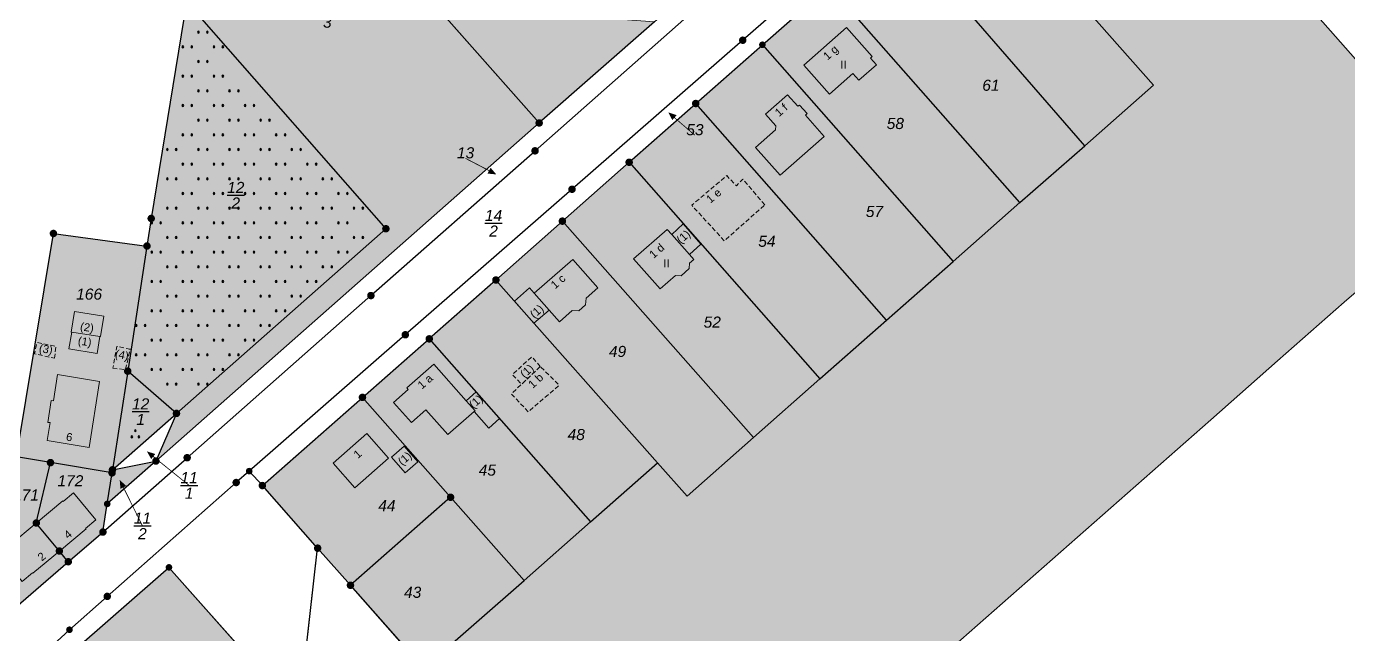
# Model space of a CAD drawing. Header units: metres. Extents: x 361930 to 363047, y 5819267 to 5821471.
# Drawn here: x 362357.3 to 362654.8, y 5820313.4 to 5820450.3 of the extents above; entities that cross this region are included whole.
import ezdxf
from ezdxf.enums import TextEntityAlignment as Align

# ---------------------------------------------------------------- set-up
doc = ezdxf.new("R2010")
doc.units = ezdxf.units.M
doc.linetypes.add('AX_Gebaeude_2031', pattern=[1.5, 1, -0.5])
doc.layers.add('03-Kataster', color=2, linetype='Continuous')
for name, color, linetype, plot in [('AP_Grenzpunkt', 7, 'Continuous', False), ('AP_LPO', 7, 'Continuous', False), ('AP_PPO', 7, 'Continuous', False), ('AP_PTO', 7, 'Continuous', False), ('AX_Festlegung', 7, 'Continuous', False), ('AX_Gebaeude_Schraffur', 7, 'Continuous', False), ('AX_Gebaeude_Umgrenzung', 7, 'Continuous', False), ('AX_Nutzung_Schraffur', 7, 'Continuous', False), ('AX_Nutzung_Umgrenzung', 7, 'Continuous', False)]:
    doc.layers.add(name, color=color, linetype=linetype, plot=plot)
doc.styles.add('AX_4070', font='arial.ttf', dxfattribs={"height": 1.8})
doc.styles.add('AX_4111', font='ariali.ttf', dxfattribs={"height": 2.5})
doc.styles.add('AX_4115', font='ariali.ttf', dxfattribs={"height": 2.5})

# ---------------------------------------------------------------- blocks, each defined once
blk = doc.blocks.new('*U9')
h = blk.add_hatch(color=0)
h.dxf.hatch_style = 1
h.paths.add_polyline_path([(-4.67, 4.03), (-5.06, 3.57), (-5.81, 5), (-4.28, 4.49)])
at = {"color": 0, "const_width": 0.18}
blk.add_lwpolyline([(-4.66, 4.02), (-5.06, 3.57), (-5.8, 5), (-4.27, 4.48)], close=True, dxfattribs=at)
at = {"color": 0, "lineweight": 18, "const_width": 0.18}
blk.add_lwpolyline([(0, 0), (-5.67, 4.89)], dxfattribs=at)
blk = doc.blocks.new('*U13')
h = blk.add_hatch(color=0)
h.dxf.hatch_style = 1
h.paths.add_polyline_path([(-8.14, 6.56), (-8.51, 6.09), (-9.31, 7.5), (-7.77, 7.04)])
at = {"color": 0, "const_width": 0.18}
blk.add_lwpolyline([(-8.13, 6.56), (-8.51, 6.09), (-9.3, 7.5), (-7.76, 7.03)], close=True, dxfattribs=at)
at = {"color": 0, "lineweight": 18, "const_width": 0.18}
blk.add_lwpolyline([(0, 0), (-9.17, 7.39)], dxfattribs=at)
blk = doc.blocks.new('*U14')
h = blk.add_hatch(color=0)
h.dxf.hatch_style = 1
h.paths.add_polyline_path([(-4.34, 8.76), (-4.87, 8.49), (-5.02, 10.1), (-3.8, 9.04)])
at = {"color": 0, "const_width": 0.18}
blk.add_lwpolyline([(-4.33, 8.76), (-4.87, 8.49), (-5, 10.1), (-3.8, 9.02)], close=True, dxfattribs=at)
at = {"color": 0, "lineweight": 18, "const_width": 0.18}
blk.add_lwpolyline([(0, 0), (-4.92, 9.95)], dxfattribs=at)
blk = doc.blocks.new('*U15')
h = blk.add_hatch(color=0)
h.dxf.hatch_style = 1
h.paths.add_polyline_path([(5.38, -2.81), (5.65, -2.28), (6.71, -3.49), (5.1, -3.34)])
at = {"color": 0, "lineweight": 18, "const_width": 0.18}
blk.add_lwpolyline([(0, 0), (6.55, -3.42)], dxfattribs=at)
at = {"color": 0, "const_width": 0.18}
blk.add_lwpolyline([(5.37, -2.81), (5.65, -2.27), (6.7, -3.5), (5.09, -3.34)], close=True, dxfattribs=at)
blk = doc.blocks.new('AX_SY3413')
at = {"true_color": 0x009240}
for points in [[(0.2, 0, 1), (-0.2, 0, 1)], [(2.2, 0, 1), (1.8, 0, 1)]]:
    blk.add_hatch(color=114, dxfattribs=at).paths.add_polyline_path(points, flags=0)
at = {"color": 114, "linetype": 'Continuous', "true_color": 0x009240, "flags": 128}
for points in [[(0.2, 0, 1), (-0.2, 0, 1)], [(2.2, 0, 1), (1.8, 0, 1)]]:
    blk.add_lwpolyline(points, format="xyb", close=True, dxfattribs=at)
blk = doc.blocks.new('*U19')
at = {"layer": 'AX_Nutzung_Schraffur'}
for p in [(362396, 5820449.0031), (362392.5, 5820445.7032), (362399.5, 5820445.7032), (362396, 5820442.4033), (362392.5, 5820439.1034), (362399.5, 5820439.1034), (362396, 5820435.8035), (362403, 5820435.8035), (362392.5, 5820432.5036), (362399.5, 5820432.5036), (362406.5, 5820432.5036), (362396, 5820429.2037), (362403, 5820429.2037), (362410, 5820429.2037), (362392.5, 5820425.9038), (362399.5, 5820425.9038), (362406.5, 5820425.9038), (362413.5, 5820425.9038), (362389, 5820422.6039), (362396, 5820422.6039), (362403, 5820422.6039), (362410, 5820422.6039), (362417, 5820422.6039), (362392.5, 5820419.3039), (362399.5, 5820419.3039), (362406.5, 5820419.3039), (362413.5, 5820419.3039), (362420.5, 5820419.3039), (362389, 5820416.0039), (362396, 5820416.0039), (362403, 5820416.0039), (362410, 5820416.0039), (362417, 5820416.0039), (362424, 5820416.0039), (362392.5, 5820412.7039), (362399.5, 5820412.7039), (362406.5, 5820412.7039), (362413.5, 5820412.7039), (362420.5, 5820412.7039), (362427.5, 5820412.7039), (362389, 5820409.4039), (362396, 5820409.4039), (362403, 5820409.4039), (362410, 5820409.4039), (362417, 5820409.4039), (362424, 5820409.4039), (362431, 5820409.4039), (362385.5, 5820406.104), (362392.5, 5820406.104), (362399.5, 5820406.104), (362406.5, 5820406.104), (362413.5, 5820406.104), (362420.5, 5820406.104), (362427.5, 5820406.104), (362389, 5820402.8041), (362396, 5820402.8041), (362403, 5820402.8041), (362410, 5820402.8041), (362417, 5820402.8041), (362424, 5820402.8041), (362431, 5820402.8041), (362385.5, 5820399.5042), (362392.5, 5820399.5042), (362399.5, 5820399.5042), (362406.5, 5820399.5042), (362413.5, 5820399.5042), (362420.5, 5820399.5042), (362427.5, 5820399.5042), (362389, 5820396.2043), (362396, 5820396.2043), (362403, 5820396.2043), (362410, 5820396.2043), (362417, 5820396.2043), (362424, 5820396.2043), (362385.5, 5820392.9044), (362392.5, 5820392.9044), (362399.5, 5820392.9044), (362406.5, 5820392.9044), (362413.5, 5820392.9044), (362420.5, 5820392.9044), (362389, 5820389.6045), (362396, 5820389.6045), (362403, 5820389.6045), (362410, 5820389.6045), (362417, 5820389.6045), (362385.5, 5820386.3046), (362392.5, 5820386.3046), (362399.5, 5820386.3046), (362406.5, 5820386.3046), (362413.5, 5820386.3046), (362382, 5820383.0047), (362389, 5820383.0047), (362396, 5820383.0047), (362403, 5820383.0047), (362410, 5820383.0047), (362385.5, 5820379.7048), (362392.5, 5820379.7048), (362399.5, 5820379.7048), (362406.5, 5820379.7048), (362382, 5820376.4049), (362389, 5820376.4049), (362396, 5820376.4049), (362403, 5820376.4049), (362385.5, 5820373.105), (362392.5, 5820373.105), (362399.5, 5820373.105), (362389, 5820369.805), (362396, 5820369.805)]:
    blk.add_blockref('AX_SY3413', p, dxfattribs=at)
blk = doc.blocks.new('AX_SY3421')
at = {"true_color": 0x009240}
for points in [[(0.2, 0, 1), (-0.2, 0, 1)], [(1, 1.386, 1), (0.6, 1.386, 1)], [(1.8, 0, 1), (1.4, 0, 1)]]:
    blk.add_hatch(color=114, dxfattribs=at).paths.add_polyline_path(points, flags=0)
at = {"color": 114, "linetype": 'Continuous', "true_color": 0x009240, "flags": 128}
for points in [[(0.2, 0, 1), (-0.2, 0, 1)], [(1, 1.386, 1), (0.6, 1.386, 1)], [(1.8, 0, 1), (1.4, 0, 1)]]:
    blk.add_lwpolyline(points, format="xyb", close=True, dxfattribs=at)
blk = doc.blocks.new('AX_SY3020')
at = {"true_color": 0xffffff}
blk.add_hatch(color=7, dxfattribs=at).paths.add_polyline_path([(0.75, 0, 1), (-0.75, 0, 1)], flags=0)
at = {"color": 18, "linetype": 'Continuous', "true_color": 0x000000, "const_width": 0.18, "flags": 128}
blk.add_lwpolyline([(0.75, 0, 1), (-0.75, 0, 1)], format="xyb", close=True, dxfattribs=at)
blk = doc.blocks.new('AX_SY3024')
at = {"true_color": 0xffffff}
blk.add_hatch(color=7, dxfattribs=at).paths.add_polyline_path([(0.75, 0, 1), (-0.75, 0, 1)], flags=0)
at = {"true_color": 0x000000}
h = blk.add_hatch(color=18, dxfattribs=at)
h.dxf.hatch_style = 1
edge = h.paths.add_edge_path()
edge.add_arc((0, 0), 0.25, 0, 360)

msp = doc.modelspace()

# ---------------------------------------------------------------- hatches: boundary and pattern name
at = {"layer": 'AX_Gebaeude_Schraffur', "true_color": 0x999999}
for points in [[(362532.198, 5820441.554), (362537.966, 5820435.012), (362543.26, 5820439.677), (362544.583, 5820438.185), (362548.56, 5820441.676), (362547.23, 5820443.174), (362547.604, 5820443.508), (362541.826, 5820450.054)], [(362521.34, 5820423.053), (362526.874, 5820416.806), (362536.773, 5820425.539), (362532.556, 5820430.351), (362532.923, 5820430.659), (362531.236, 5820432.6), (362530.858, 5820432.31), (362528.543, 5820434.872), (362523.593, 5820430.528), (362525.907, 5820427.89), (362525.864, 5820427.022)], [(362523.4, 5820410.13), (362518.48, 5820415.94), (362517.07, 5820414.44), (362514.85, 5820416.71), (362506.98, 5820410.04), (362514.35, 5820402.04)], [(362506.453, 5820398.984), (362502.478, 5820403.504), (362501.475, 5820404.618), (362493.913, 5820397.984), (362499.886, 5820391.206), (362503.354, 5820394.25), (362504.574, 5820394.162), (362506.44, 5820395.784), (362506.496, 5820397.012), (362507.432, 5820397.843)], [(362471.546, 5820390.261), (362474.892, 5820386.457), (362477.243, 5820383.803), (362480.089, 5820386.364), (362481.593, 5820386.312), (362483.085, 5820387.664), (362483.252, 5820389.15), (362485.872, 5820391.455), (362480.214, 5820397.877)], [(362361.981, 5820357.124), (362371.397, 5820355.546), (362373.764, 5820370.403), (362364.321, 5820371.958), (362363.391, 5820366.062), (362362.885, 5820366.138), (362362.097, 5820361.192), (362362.614, 5820361.134)], [(362458.041, 5820363.638), (362458.241, 5820363.815), (362456.254, 5820366.065), (362448.967, 5820374.316), (362442.862, 5820368.952), (362443.199, 5820368.569), (362439.905, 5820365.646), (362443.902, 5820361.146), (362447.179, 5820364.047), (362452.145, 5820358.428)], [(362472.91, 5820373.75), (362468.72, 5820369.79), (362466.4, 5820367.61), (362470.23, 5820363.54), (362477.16, 5820369.57)], [(362426.346, 5820352.015), (362431.223, 5820346.478), (362438.773, 5820353.128), (362433.896, 5820358.665)], [(362364.717, 5820332.238), (362370.705, 5820337.228), (362370.616, 5820337.336), (362372.924, 5820339.254), (362367.893, 5820345.333), (362365.592, 5820343.418), (362365.503, 5820343.526), (362359.522, 5820338.539)], [(362359.522, 5820338.539), (362353.544, 5820333.556), (362353.589, 5820333.502), (362351.262, 5820331.54), (362356.366, 5820325.358), (362358.701, 5820327.342), (362358.758, 5820327.273), (362364.717, 5820332.238)]]:
    msp.add_hatch(color=253, dxfattribs=at).paths.add_polyline_path(points)
at = {"layer": 'AX_Gebaeude_Schraffur', "true_color": 0xcccccc}
for points in [[(362502.478, 5820403.504), (362506.453, 5820398.984), (362509.053, 5820401.275), (362505.066, 5820405.83)], [(362474.892, 5820386.457), (362471.546, 5820390.261), (362470.52, 5820391.456), (362467.142, 5820388.439), (362471.493, 5820383.493)], [(362367.515, 5820381.496), (362373.849, 5820380.505), (362373.948, 5820380.49), (362374.714, 5820385.106), (362368.137, 5820386.156), (362367.396, 5820381.515)], [(362367.515, 5820381.496), (362366.819, 5820377.748), (362373.226, 5820376.718), (362373.849, 5820380.505)], [(362363.58, 5820375.61), (362363.98, 5820378.27), (362359.71, 5820379.14), (362359.1, 5820376.63)], [(362376.75, 5820373.41), (362379.59, 5820373.02), (362380.61, 5820377.65), (362377.62, 5820378.29)], [(362472.91, 5820373.75), (362471.01, 5820375.95), (362466.63, 5820371.97), (362468.72, 5820369.79)], [(362456.254, 5820366.065), (362458.241, 5820363.815), (362458.041, 5820363.638), (362461.342, 5820359.884), (362463.753, 5820362.047), (362458.483, 5820368.024)], [(362439.451, 5820353.349), (362442.537, 5820349.802), (362445.4, 5820352.298), (362442.314, 5820355.845)]]:
    msp.add_hatch(color=254, dxfattribs=at).paths.add_polyline_path(points)
at = {"layer": 'AX_Nutzung_Schraffur', "true_color": 0xfff7bf}
msp.add_hatch(color=254, dxfattribs=at).paths.add_polyline_path([(362409.037, 5820538.421), (362407.122, 5820533.276), (362394.428, 5820462.176), (362393.286, 5820455.778), (362396.666, 5820451.97), (362438.174, 5820404.758), (362391.056, 5820363.205), (362386.444, 5820352.478), (362472.665, 5820428.562), (362435.6, 5820470.528), (362457.695, 5820490.001), (362450.512, 5820498.291), (362432.869, 5820518.252), (362436.122, 5820537.484)])
at = {"layer": 'AX_Nutzung_Schraffur', "true_color": 0xffeaf4}
for points in [[(362410.382, 5820346.97), (362422.825, 5820332.885), (362430.207, 5820324.529), (362446.691, 5820305.905), (362459.901, 5820290.981), (362476.512, 5820272.215), (362496.482, 5820249.655), (362518.997, 5820269.521), (362533.781, 5820282.508), (362548.785, 5820295.719), (362563.796, 5820308.935), (362578.774, 5820322.172), (362593.785, 5820335.345), (362608.794, 5820348.556), (362623.793, 5820361.763), (362638.804, 5820375.01), (362653.815, 5820388.257), (362669.141, 5820401.438), (362682.336, 5820413.427), (362639.347, 5820462.192), (362596.397, 5820510.913), (362582.87, 5820499.046), (362567.882, 5820485.829), (362552.874, 5820472.559), (362537.916, 5820459.347), (362522.881, 5820446.161), (362507.884, 5820432.939), (362492.909, 5820419.726), (362477.89, 5820406.471), (362462.928, 5820393.225), (362447.94, 5820379.982), (362432.904, 5820366.817)], [(362355.084, 5820353.4), (362351.881, 5820333.969), (362349.644, 5820331.984), (362351.078, 5820329.382), (362349.128, 5820316.51), (362349.348, 5820314.929), (362350.904, 5820316.263), (362366.712, 5820329.818), (362374.508, 5820336.503), (362375.483, 5820342.837), (362376.558, 5820349.822), (362376.665, 5820350.514), (362380.083, 5820372.716), (362384.418, 5820400.876), (362363.374, 5820403.694)], [(362358.057, 5820300.954), (362359.077, 5820299.733), (362349.353, 5820292.001), (362346.929, 5820280.274), (362342.867, 5820260.612), (362403.73, 5820253.555), (362405.914, 5820273.424), (362408.122, 5820293.23), (362409.527, 5820305.835), (362389.375, 5820328.563), (362366.126, 5820308.191)]]:
    msp.add_hatch(color=7, dxfattribs=at).paths.add_polyline_path(points)
at = {"layer": 'AX_Nutzung_Schraffur', "true_color": 0xeaffd3}
for points in [[(362465.277, 5820488.999), (362465.056, 5820481.895), (362457.695, 5820490.001), (362435.6, 5820470.528), (362472.665, 5820428.562), (362498.616, 5820451.361), (362491.516, 5820451.868), (362474.978, 5820470.635), (362491.817, 5820486.017), (362478.868, 5820500.669)], [(362393.286, 5820455.778), (362385.373, 5820407.081), (362384.418, 5820400.876), (362380.083, 5820372.716), (362391.056, 5820363.205), (362438.174, 5820404.758), (362396.666, 5820451.97)], [(362380.083, 5820372.716), (362376.665, 5820350.514), (362391.056, 5820363.205)]]:
    msp.add_hatch(color=254, dxfattribs=at).paths.add_polyline_path(points)
at = {"layer": 'AX_Nutzung_Schraffur', "true_color": 0xededed}
msp.add_hatch(color=7, dxfattribs=at).paths.add_polyline_path([(362376.665, 5820350.514), (362376.558, 5820349.822), (362375.483, 5820342.837), (362386.444, 5820352.478)])

# ---------------------------------------------------------------- linework, layer by layer
at = {"layer": '03-Kataster'}
for p, q in [((362610.847, 5820437.068), (362567.882, 5820485.829)), ((362555.759, 5820479.738), (362518.467, 5820447.188)), ((362472.665, 5820428.562), (362435.6, 5820470.528)), ((362595.416, 5820423.408), (362552.874, 5820472.559)), ((362522.881, 5820446.161), (362537.916, 5820459.347)), ((362580.842, 5820410.668), (362537.916, 5820459.347)), ((362393.286, 5820455.778), (362385.373, 5820407.081)), ((362471.735, 5820422.298), (362509.724, 5820455.839)), ((362396.666, 5820451.97), (362438.174, 5820404.758)), ((362498.616, 5820451.361), (362472.665, 5820428.562)), ((362518.467, 5820447.188), (362480.052, 5820413.65)), ((362507.884, 5820432.939), (362522.881, 5820446.161)), ((362522.881, 5820446.161), (362565.839, 5820397.38)), ((362595.416, 5820423.408), (362610.847, 5820437.068)), ((362492.909, 5820419.726), (362507.884, 5820432.939)), ((362550.838, 5820384.153), (362507.884, 5820432.939)), ((362386.444, 5820352.478), (362472.665, 5820428.562)), ((362434.808, 5820389.721), (362471.735, 5820422.298)), ((362580.842, 5820410.668), (362595.416, 5820423.408)), ((362477.89, 5820406.471), (362492.909, 5820419.726)), ((362492.909, 5820419.726), (362535.831, 5820370.961)), ((362480.052, 5820413.65), (362442.549, 5820380.902)), ((362565.839, 5820397.38), (362580.842, 5820410.668)), ((362385.373, 5820407.081), (362384.418, 5820400.876)), ((362438.174, 5820404.758), (362391.056, 5820363.205)), ((362477.89, 5820406.471), (362462.928, 5820393.225)), ((362520.856, 5820357.818), (362477.89, 5820406.471)), ((362355.084, 5820353.4), (362363.374, 5820403.694)), ((362363.374, 5820403.694), (362384.418, 5820400.876)), ((362384.418, 5820400.876), (362380.083, 5820372.716)), ((362550.838, 5820384.153), (362565.839, 5820397.38)), ((362462.928, 5820393.225), (362447.94, 5820379.982)), ((362499.311, 5820352.073), (362462.928, 5820393.225)), ((362393.462, 5820353.235), (362434.808, 5820389.721)), ((362535.831, 5820370.961), (362550.838, 5820384.153)), ((362442.549, 5820380.902), (362407.421, 5820350.222)), ((362432.904, 5820366.817), (362447.94, 5820379.982)), ((362447.94, 5820379.982), (362484.231, 5820338.821)), ((362380.083, 5820372.716), (362376.665, 5820350.514)), ((362391.056, 5820363.205), (362380.083, 5820372.716)), ((362520.856, 5820357.818), (362535.831, 5820370.961)), ((362410.382, 5820346.97), (362432.904, 5820366.817)), ((362452.734, 5820344.333), (362432.904, 5820366.817)), ((362376.665, 5820350.514), (362391.056, 5820363.205)), ((362391.056, 5820363.205), (362386.444, 5820352.478)), ((362505.926, 5820344.591), (362520.856, 5820357.818)), ((362362.712, 5820352.129), (362355.084, 5820353.4)), ((362359.522, 5820338.539), (362362.712, 5820352.129)), ((362376.558, 5820349.822), (362362.712, 5820352.129)), ((362374.508, 5820336.503), (362393.462, 5820353.235)), ((362386.444, 5820352.478), (362375.483, 5820342.837)), ((362376.665, 5820350.514), (362386.444, 5820352.478)), ((362484.231, 5820338.821), (362499.311, 5820352.073)), ((362499.311, 5820352.073), (362505.926, 5820344.591)), ((362375.483, 5820342.837), (362376.558, 5820349.822)), ((362376.665, 5820350.514), (362376.558, 5820349.822)), ((362407.421, 5820350.222), (362404.495, 5820347.652)), ((362410.382, 5820346.97), (362407.421, 5820350.222)), ((362404.495, 5820347.652), (362375.483, 5820322.032)), ((362422.825, 5820332.885), (362410.382, 5820346.97)), ((362374.508, 5820336.503), (362375.483, 5820342.837)), ((362452.734, 5820344.333), (362430.207, 5820324.529)), ((362469.259, 5820325.596), (362452.734, 5820344.333)), ((362469.259, 5820325.596), (362484.231, 5820338.821)), ((362364.717, 5820332.238), (362359.522, 5820338.539)), ((362366.712, 5820329.818), (362374.508, 5820336.503)), ((362418.363, 5820293.427), (362422.825, 5820332.885)), ((362430.207, 5820324.529), (362422.825, 5820332.885)), ((362366.712, 5820329.818), (362364.717, 5820332.238)), ((362350.904, 5820316.263), (362366.712, 5820329.818)), ((362366.126, 5820308.191), (362389.375, 5820328.563)), ((362389.375, 5820328.563), (362409.527, 5820305.835)), ((362446.691, 5820305.905), (362430.207, 5820324.529)), ((362446.691, 5820305.905), (362469.259, 5820325.596)), ((362375.483, 5820322.032), (362366.98, 5820314.523)), ((362366.98, 5820314.523), (362350.982, 5820299.887))]:
    msp.add_line(p, q, dxfattribs=at)
at = {"layer": 'AX_Festlegung', "color": 253, "linetype": 'Continuous', "lineweight": 18, "true_color": 0x999999, "flags": 128}
msp.add_lwpolyline([(362565.533, 5820488.27), (362557.764, 5820498.261), (362553.91, 5820494.857), (362546.688, 5820488.48), (362509.724, 5820455.839), (362471.735, 5820422.298), (362434.808, 5820389.721), (362393.462, 5820353.235), (362374.508, 5820336.503), (362366.712, 5820329.818), (362350.904, 5820316.263), (362349.348, 5820314.929), (362346.075, 5820296.062), (362350.982, 5820299.887), (362366.98, 5820314.523), (362375.483, 5820322.032), (362404.495, 5820347.652), (362407.421, 5820350.222), (362442.549, 5820380.902), (362480.052, 5820413.65), (362518.467, 5820447.188), (362555.759, 5820479.738), (362565.533, 5820488.27)], close=True, dxfattribs=at)
at = {"layer": 'AX_Gebaeude_Umgrenzung', "color": 18, "linetype": 'Continuous', "lineweight": 18, "true_color": 0x000000, "flags": 128}
for points in [[(362532.198, 5820441.554), (362537.966, 5820435.012), (362543.26, 5820439.677), (362544.583, 5820438.185), (362548.56, 5820441.676), (362547.23, 5820443.174), (362547.604, 5820443.508), (362541.826, 5820450.054), (362532.198, 5820441.554)], [(362521.34, 5820423.053), (362526.874, 5820416.806), (362536.773, 5820425.539), (362532.556, 5820430.351), (362532.923, 5820430.659), (362531.236, 5820432.6), (362530.858, 5820432.31), (362528.543, 5820434.872), (362523.593, 5820430.528), (362525.907, 5820427.89), (362525.864, 5820427.022), (362521.34, 5820423.053)], [(362506.453, 5820398.984), (362502.478, 5820403.504), (362501.475, 5820404.618), (362493.913, 5820397.984), (362499.886, 5820391.206), (362503.354, 5820394.25), (362504.574, 5820394.162), (362506.44, 5820395.784), (362506.496, 5820397.012), (362507.432, 5820397.843), (362506.453, 5820398.984)], [(362502.478, 5820403.504), (362506.453, 5820398.984), (362509.053, 5820401.275), (362505.066, 5820405.83), (362502.478, 5820403.504)], [(362471.546, 5820390.261), (362474.892, 5820386.457), (362477.243, 5820383.803), (362480.089, 5820386.364), (362481.593, 5820386.312), (362483.085, 5820387.664), (362483.252, 5820389.15), (362485.872, 5820391.455), (362480.214, 5820397.877), (362471.546, 5820390.261)], [(362474.892, 5820386.457), (362471.546, 5820390.261), (362470.52, 5820391.456), (362467.142, 5820388.439), (362471.493, 5820383.493), (362474.892, 5820386.457)], [(362367.515, 5820381.496), (362373.849, 5820380.505), (362373.948, 5820380.49), (362374.714, 5820385.106), (362368.137, 5820386.156), (362367.396, 5820381.515), (362367.515, 5820381.496)], [(362367.515, 5820381.496), (362366.819, 5820377.748), (362373.226, 5820376.718), (362373.849, 5820380.505), (362367.515, 5820381.496)], [(362361.981, 5820357.124), (362371.397, 5820355.546), (362373.764, 5820370.403), (362364.321, 5820371.958), (362363.391, 5820366.062), (362362.885, 5820366.138), (362362.097, 5820361.192), (362362.614, 5820361.134), (362361.981, 5820357.124)], [(362458.041, 5820363.638), (362458.241, 5820363.815), (362456.254, 5820366.065), (362448.967, 5820374.316), (362442.862, 5820368.952), (362443.199, 5820368.569), (362439.905, 5820365.646), (362443.902, 5820361.146), (362447.179, 5820364.047), (362452.145, 5820358.428), (362458.041, 5820363.638)], [(362456.254, 5820366.065), (362458.241, 5820363.815), (362458.041, 5820363.638), (362461.342, 5820359.884), (362463.753, 5820362.047), (362458.483, 5820368.024), (362456.254, 5820366.065)], [(362426.346, 5820352.015), (362431.223, 5820346.478), (362438.773, 5820353.128), (362433.896, 5820358.665), (362426.346, 5820352.015)], [(362439.451, 5820353.349), (362442.537, 5820349.802), (362445.4, 5820352.298), (362442.314, 5820355.845), (362439.451, 5820353.349)], [(362364.717, 5820332.238), (362370.705, 5820337.228), (362370.616, 5820337.336), (362372.924, 5820339.254), (362367.893, 5820345.333), (362365.592, 5820343.418), (362365.503, 5820343.526), (362359.522, 5820338.539), (362364.717, 5820332.238)], [(362359.522, 5820338.539), (362353.544, 5820333.556), (362353.589, 5820333.502), (362351.262, 5820331.54), (362356.366, 5820325.358), (362358.701, 5820327.342), (362358.758, 5820327.273), (362364.717, 5820332.238), (362359.522, 5820338.539)]]:
    msp.add_lwpolyline(points, close=True, dxfattribs=at)
at = {"layer": 'AX_Gebaeude_Umgrenzung', "color": 18, "linetype": 'AX_Gebaeude_2031', "lineweight": 18, "true_color": 0x000000, "flags": 128}
for points in [[(362523.4, 5820410.13), (362518.48, 5820415.94), (362517.07, 5820414.44), (362514.85, 5820416.71), (362506.98, 5820410.04), (362514.35, 5820402.04), (362523.4, 5820410.13)], [(362363.58, 5820375.61), (362363.98, 5820378.27), (362359.71, 5820379.14), (362359.1, 5820376.63), (362363.58, 5820375.61)], [(362376.75, 5820373.41), (362379.59, 5820373.02), (362380.61, 5820377.65), (362377.62, 5820378.29), (362376.75, 5820373.41)], [(362472.91, 5820373.75), (362471.01, 5820375.95), (362466.63, 5820371.97), (362468.72, 5820369.79), (362472.91, 5820373.75)], [(362472.91, 5820373.75), (362468.72, 5820369.79), (362466.4, 5820367.61), (362470.23, 5820363.54), (362477.16, 5820369.57), (362472.91, 5820373.75)]]:
    msp.add_lwpolyline(points, close=True, dxfattribs=at)
at = {"layer": 'AX_Nutzung_Umgrenzung', "color": 253, "linetype": 'Continuous', "lineweight": 18, "true_color": 0x999999, "flags": 128}
for points in [[(362355.084, 5820353.4), (362363.374, 5820403.694), (362384.418, 5820400.876), (362385.373, 5820407.081), (362393.286, 5820455.778), (362394.428, 5820462.176), (362407.122, 5820533.276), (362409.037, 5820538.421), (362410.003, 5820541.115), (362420.151, 5820547.246), (362350.285, 5820555.819)], [(362682.336, 5820413.427), (362639.347, 5820462.192), (362596.397, 5820510.913), (362582.87, 5820499.046), (362567.882, 5820485.829), (362552.874, 5820472.559), (362537.916, 5820459.347), (362522.881, 5820446.161), (362507.884, 5820432.939), (362492.909, 5820419.726), (362477.89, 5820406.471), (362462.928, 5820393.225), (362447.94, 5820379.982), (362432.904, 5820366.817), (362410.382, 5820346.97), (362410.382, 5820346.97), (362422.825, 5820332.885), (362430.207, 5820324.529), (362446.691, 5820305.905)], [(362563.796, 5820308.935), (362578.774, 5820322.172), (362593.785, 5820335.345), (362608.794, 5820348.556), (362623.793, 5820361.763), (362638.804, 5820375.01), (362653.815, 5820388.257), (362669.141, 5820401.438)], [(362418.363, 5820293.427), (362422.825, 5820332.885), (362410.382, 5820346.97), (362407.421, 5820350.222), (362404.495, 5820347.652), (362375.483, 5820322.032), (362366.98, 5820314.523), (362350.982, 5820299.887)], [(362446.691, 5820305.905), (362430.207, 5820324.529), (362422.825, 5820332.885), (362418.363, 5820293.427)], [(362366.126, 5820308.191), (362389.375, 5820328.563), (362409.527, 5820305.835)]]:
    msp.add_lwpolyline(points, dxfattribs=at)
for points in [[(362409.037, 5820538.421), (362407.122, 5820533.276), (362394.428, 5820462.176), (362393.286, 5820455.778), (362396.666, 5820451.97), (362438.174, 5820404.758), (362391.056, 5820363.205), (362386.444, 5820352.478), (362472.665, 5820428.562), (362435.6, 5820470.528), (362457.695, 5820490.001), (362450.512, 5820498.291), (362432.869, 5820518.252), (362436.122, 5820537.484), (362409.037, 5820538.421)], [(362374.508, 5820336.503), (362393.462, 5820353.235), (362434.808, 5820389.721), (362471.735, 5820422.298), (362509.724, 5820455.839), (362546.688, 5820488.48), (362553.91, 5820494.857), (362557.764, 5820498.261), (362555.099, 5820501.285), (362546.105, 5820493.351), (362511.927, 5820463.189), (362498.616, 5820451.361), (362472.665, 5820428.562), (362386.444, 5820352.478), (362375.483, 5820342.837), (362374.508, 5820336.503)], [(362465.277, 5820488.999), (362465.056, 5820481.895), (362457.695, 5820490.001), (362435.6, 5820470.528), (362472.665, 5820428.562), (362498.616, 5820451.361), (362491.516, 5820451.868), (362474.978, 5820470.635), (362491.817, 5820486.017), (362478.868, 5820500.669), (362465.277, 5820488.999)], [(362565.533, 5820488.27), (362557.764, 5820498.261), (362553.91, 5820494.857), (362546.688, 5820488.48), (362509.724, 5820455.839), (362471.735, 5820422.298), (362434.808, 5820389.721), (362393.462, 5820353.235), (362374.508, 5820336.503), (362366.712, 5820329.818), (362350.904, 5820316.263), (362349.348, 5820314.929), (362346.075, 5820296.062), (362350.982, 5820299.887), (362366.98, 5820314.523), (362375.483, 5820322.032), (362404.495, 5820347.652), (362407.421, 5820350.222), (362442.549, 5820380.902), (362480.052, 5820413.65), (362518.467, 5820447.188), (362555.759, 5820479.738), (362565.533, 5820488.27)], [(362410.382, 5820346.97), (362432.904, 5820366.817), (362447.94, 5820379.982), (362462.928, 5820393.225), (362477.89, 5820406.471), (362492.909, 5820419.726), (362507.884, 5820432.939), (362522.881, 5820446.161), (362537.916, 5820459.347), (362552.874, 5820472.559), (362567.882, 5820485.829), (362565.533, 5820488.27), (362555.759, 5820479.738), (362518.467, 5820447.188), (362480.052, 5820413.65), (362442.549, 5820380.902), (362407.421, 5820350.222), (362410.382, 5820346.97)], [(362393.286, 5820455.778), (362385.373, 5820407.081), (362384.418, 5820400.876), (362380.083, 5820372.716), (362391.056, 5820363.205), (362438.174, 5820404.758), (362396.666, 5820451.97), (362393.286, 5820455.778)], [(362355.084, 5820353.4), (362351.881, 5820333.969), (362349.644, 5820331.984), (362351.078, 5820329.382), (362349.128, 5820316.51), (362349.348, 5820314.929), (362350.904, 5820316.263), (362366.712, 5820329.818), (362374.508, 5820336.503), (362375.483, 5820342.837), (362376.558, 5820349.822), (362376.665, 5820350.514), (362380.083, 5820372.716), (362384.418, 5820400.876), (362363.374, 5820403.694), (362355.084, 5820353.4)], [(362380.083, 5820372.716), (362376.665, 5820350.514), (362391.056, 5820363.205), (362380.083, 5820372.716)], [(362376.665, 5820350.514), (362386.444, 5820352.478), (362391.056, 5820363.205), (362376.665, 5820350.514)], [(362376.665, 5820350.514), (362376.558, 5820349.822), (362375.483, 5820342.837), (362386.444, 5820352.478), (362376.665, 5820350.514)], [(362358.057, 5820300.954), (362359.077, 5820299.733), (362349.353, 5820292.001), (362346.929, 5820280.274), (362342.867, 5820260.612), (362403.73, 5820253.555), (362405.914, 5820273.424), (362408.122, 5820293.23), (362409.527, 5820305.835), (362389.375, 5820328.563), (362366.126, 5820308.191), (362358.057, 5820300.954)]]:
    msp.add_lwpolyline(points, close=True, dxfattribs=at)

# ---------------------------------------------------------------- block references
at = {"layer": 'AP_Grenzpunkt'}
for name, p in [('AX_SY3020', (362518.467, 5820447.188)), ('AX_SY3024', (362522.881, 5820446.161)), ('AX_SY3020', (362507.884, 5820432.939)), ('AX_SY3020', (362472.665, 5820428.562)), ('AX_SY3020', (362471.735, 5820422.298)), ('AX_SY3020', (362492.909, 5820419.726)), ('AX_SY3020', (362480.052, 5820413.65)), ('AX_SY3020', (362385.373, 5820407.081)), ('AX_SY3020', (362477.89, 5820406.471)), ('AX_SY3020', (362363.374, 5820403.694)), ('AX_SY3020', (362438.174, 5820404.758)), ('AX_SY3020', (362384.418, 5820400.876)), ('AX_SY3020', (362462.928, 5820393.225)), ('AX_SY3020', (362434.808, 5820389.721)), ('AX_SY3020', (362442.549, 5820380.902)), ('AX_SY3020', (362447.94, 5820379.982)), ('AX_SY3020', (362380.083, 5820372.716)), ('AX_SY3020', (362432.904, 5820366.817)), ('AX_SY3020', (362391.056, 5820363.205)), ('AX_SY3020', (362393.462, 5820353.235)), ('AX_SY3020', (362362.712, 5820352.129)), ('AX_SY3020', (362376.558, 5820349.822)), ('AX_SY3020', (362376.665, 5820350.514)), ('AX_SY3020', (362386.444, 5820352.478)), ('AX_SY3024', (362407.421, 5820350.222)), ('AX_SY3020', (362404.495, 5820347.652)), ('AX_SY3020', (362410.382, 5820346.97)), ('AX_SY3020', (362452.734, 5820344.333)), ('AX_SY3024', (362375.483, 5820342.837)), ('AX_SY3020', (362359.522, 5820338.539)), ('AX_SY3020', (362374.508, 5820336.503)), ('AX_SY3020', (362364.717, 5820332.238)), ('AX_SY3020', (362422.825, 5820332.885)), ('AX_SY3020', (362366.712, 5820329.818)), ('AX_SY3024', (362389.375, 5820328.563)), ('AX_SY3020', (362430.207, 5820324.529)), ('AX_SY3020', (362375.483, 5820322.032)), ('AX_SY3024', (362366.98, 5820314.523))]:
    msp.add_blockref(name, p, dxfattribs=at)
at = {"layer": 'AP_LPO', "color": 18, "true_color": 0x000000}
for name, p in [('*U9', (362507.7, 5820425.8)), ('*U15', (362456.1, 5820420.6)), ('*U13', (362393.9, 5820347)), ('*U14', (362383.4, 5820337.9))]:
    msp.add_blockref(name, p, dxfattribs=at)
at = {"layer": 'AP_PPO', "color": 18, "true_color": 0x000000}
msp.add_blockref('AX_SY3421', (362381.008, 5820357.935), dxfattribs=at)
at = {"layer": 'AX_Nutzung_Schraffur'}
msp.add_blockref('*U19', (0, 0), dxfattribs=at)

# ---------------------------------------------------------------- texts
at = {"layer": 'AP_PTO', "color": 18, "true_color": 0x000000, "style": 'AX_4070'}
for s, rotation, p in [('1 g', 41.43941, (362538.832, 5820443.742)), ('1 f', 41.265, (362527.7, 5820430.799)), ('1 e', 40.29299, (362512.5, 5820411.5)), ('(1)', 42.00301, (362505.7, 5820402.3)), ('1 d', 41.02199, (362499.7, 5820399.1)), ('1 c', 41.30999, (362477.5, 5820392.2)), ('(1)', 41.10301, (362472.7, 5820385.5)), ('(2)', 351.198, (362370.8, 5820381.7)), ('(1)', 351.144, (362370.3, 5820378.5)), ('(3)', 347.229, (362361.5, 5820376.8)), ('(4)', 347.922, (362378.6, 5820375.5)), ('1 a', 41.30999, (362447.6, 5820369.7)), ('(1)', 42.246, (362470.5, 5820372.1)), ('1 b', 43.38001, (362472.5, 5820369.9)), ('(1)', 41.30999, (362459, 5820365.2)), ('6', 350.496, (362366.8, 5820357)), ('1', 41.39099, (362432.4, 5820353.4)), ('(1)', 41.18401, (362443, 5820352.4)), ('4', 39.80701, (362367.2, 5820335.3)), ('2', 39.80701, (362361.3, 5820330.3))]:
    msp.add_text(s, height=1.8, rotation=rotation, dxfattribs=at).set_placement(p, align=Align.CENTER)
at = {"layer": 'AP_PTO', "color": 18, "true_color": 0x000000}
for s, height, style, p in [('II', 1.8, 'AX_4070', (362541.13, 5820440.8)), ('61', 2.5, 'AX_4111', (362574.3, 5820435.8)), ('53', 2.5, 'AX_4111', (362507.7, 5820425.8)), ('58', 2.5, 'AX_4111', (362552.8, 5820427.2)), ('13', 2.5, 'AX_4111', (362456.1, 5820420.6)), ('57', 2.5, 'AX_4111', (362548.1, 5820407.4)), ('54', 2.5, 'AX_4111', (362523.9, 5820400.7)), ('II', 1.8, 'AX_4070', (362501.316, 5820396.07)), ('166', 2.5, 'AX_4111', (362371.4, 5820388.8)), ('52', 2.5, 'AX_4111', (362511.6, 5820382.5)), ('49', 2.5, 'AX_4111', (362490.3, 5820375.9)), ('48', 2.5, 'AX_4111', (362481, 5820357.2)), ('45', 2.5, 'AX_4111', (362461, 5820349.2)), ('172', 2.5, 'AX_4111', (362367.2, 5820346.8)), ('171', 2.5, 'AX_4111', (362357.2, 5820343.6)), ('44', 2.5, 'AX_4111', (362438.4, 5820341.2)), ('43', 2.5, 'AX_4111', (362444.2, 5820321.7))]:
    msp.add_text(s, height=height, dxfattribs=dict(at, style=style)).set_placement(p, align=Align.CENTER)
at = {"layer": 'AP_PTO', "color": 18, "true_color": 0x000000, "char_height": 2.5, "attachment_point": 5, "style": 'AX_4115'}
for s, insert in [('\\S11/3;', (362425, 5820453)), ('\\S12/2;', (362404.4, 5820412.3)), ('\\S14/2;', (362462.4, 5820406)), ('\\S12/1;', (362383, 5820363.6)), ('\\S11/1;', (362393.9, 5820347)), ('\\S11/2;', (362383.4, 5820337.9))]:
    msp.add_mtext(s, dxfattribs=dict(at, insert=insert))

doc.saveas('drawing.dxf')
